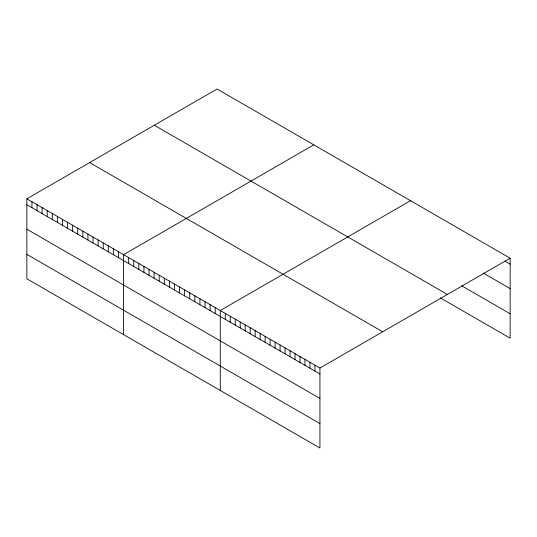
<?xml version="1.0" encoding="UTF-8"?>
<svg xmlns="http://www.w3.org/2000/svg" width="537" height="537" viewBox="0 0 537 537"><rect width="100%" height="100%" fill="white"/><g stroke="black" fill="none" stroke-linecap="round" stroke-linejoin="round"><path stroke-width="0.81" d="M26.85 198.818L319.931 368.026L319.931 447.999L26.85 278.79L26.85 198.818L217.069 89.001L510.15 258.21L510.15 338.182L440.394 297.907M313.783 144.836L123.57 254.659L123.57 334.632M410.503 200.677L220.284 310.5L220.284 390.473M319.931 368.026L510.15 258.21M505.169 261.277L510.15 264.157M483.105 272.971L510.15 288.584M461.746 285.812L510.15 313.749M154.294 125.242L447.381 294.451M89.619 162.577L382.706 331.785M26.85 204.765L319.931 373.974M26.85 229.192L319.931 398.407M26.85 254.363L319.931 423.572M314.95 365.153L314.95 371.101M309.97 362.274L309.97 368.221M304.982 359.401L304.982 365.348M300.002 356.521L300.002 362.468M295.021 353.648L295.021 359.595M290.04 350.768L290.04 356.716M285.053 347.895L285.053 353.843M280.072 345.016L280.072 350.963M275.092 342.143L275.092 348.083M270.111 339.263L270.111 345.21M265.124 336.384L265.124 342.331M260.143 333.511L260.143 339.458M255.162 330.631L255.162 336.578M250.182 327.758L250.182 333.705M245.194 324.878L245.194 330.826M240.214 322.005L240.214 327.953M235.233 319.126L235.233 325.073M230.252 316.253L230.252 322.2M225.265 313.373L225.265 319.32M215.196 307.56L215.196 313.507M210.101 304.62L210.101 310.567M205.013 301.68L205.013 307.627M199.925 298.74L199.925 304.687M194.83 295.8L194.83 301.747M189.742 292.866L189.742 298.814M184.654 289.926L184.654 295.874M179.559 286.986L179.559 292.933M174.471 284.046L174.471 289.993M169.383 281.106L169.383 287.053M164.288 278.173L164.288 284.113M159.2 275.233L159.2 281.18M154.112 272.293L154.112 278.24M149.018 269.352L149.018 275.3M143.929 266.412L143.929 272.36M138.841 263.472L138.841 269.42M133.747 260.539L133.747 266.48M128.658 257.599L128.658 263.546M118.476 251.719L118.476 257.666M113.388 248.779L113.388 254.726M108.299 245.839L108.299 251.786M103.205 242.905L103.205 248.853M98.117 239.965L98.117 245.912M93.022 237.025L93.022 242.972M87.934 234.085L87.934 240.032M82.846 231.145L82.846 237.092M77.751 228.212L77.751 234.152M72.663 225.272L72.663 231.219M67.575 222.331L67.575 228.279M62.48 219.391L62.48 225.339M57.392 216.451L57.392 222.399M52.304 213.511L52.304 219.458M47.209 210.578L47.209 216.518M42.121 207.638L42.121 213.585M37.033 204.698L37.033 210.645M31.938 201.758L31.938 207.705"/></g></svg>
